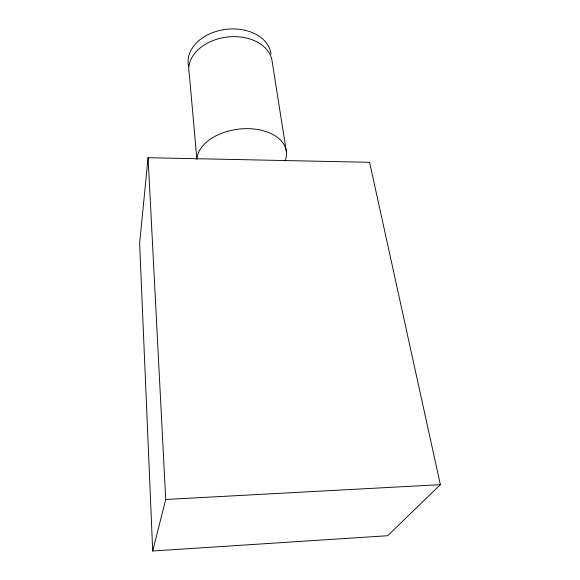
<?xml version="1.0" encoding="UTF-8"?>
<svg xmlns="http://www.w3.org/2000/svg" width="580" height="580" viewBox="0 0 580 580"><rect width="100%" height="100%" fill="white"/><g stroke="black" fill="none" stroke-linecap="round" stroke-linejoin="round"><path stroke-width="0.87" d="M148.081 157.702L139.635 243.274L152.692 551L387.686 535.717L440.365 484.655L369.583 162.306L148.081 157.702L165.728 499.474L152.692 551M165.728 499.474L440.365 484.655M286.404 151.815L272.201 61.748A41.948 29.812 -6.9 0 0 225.482 37.272A41.948 29.812 -6.9 0 0 189.298 73.957L196.867 159.297M196.867 158.971A45.051 28.087 -7 0 1 248.37 128.659A45.051 28.087 -7 0 1 285.113 160.805M188.616 66.33A41.688 29.935 -6.9 0 1 224.54 29.551A41.688 29.935 -6.9 0 1 271.005 54.172"/></g></svg>
